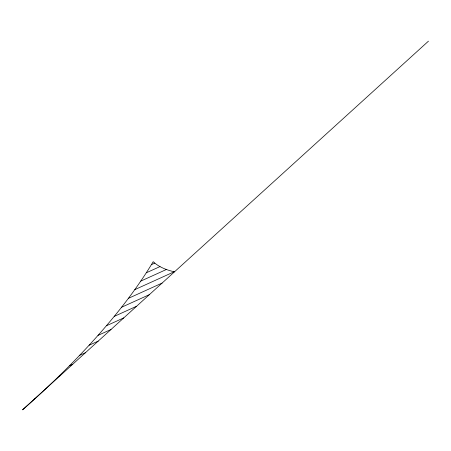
<?xml version="1.0" encoding="UTF-8"?>
<svg xmlns="http://www.w3.org/2000/svg" width="451" height="451" viewBox="0 0 451 451"><rect width="100%" height="100%" fill="white"/><g stroke="black" fill="none" stroke-linecap="round" stroke-linejoin="round"><path stroke-width="0.68" d="M428.45 41.165L22.55 409.835A701.198 240.975 -26 0 0 153.188 261.676A200.498 68.902 -26 0 0 174.481 271.84M151.378 264.675L154.823 263.113M146.265 272.81L159.987 266.586M140.74 281.125L166.402 269.495M134.787 289.638L174.193 271.778M128.4 298.348L162.129 283.059M121.55 307.266L149.349 294.666M114.216 316.405L136.574 306.268M106.385 325.769L123.799 317.876M98.025 335.369L111.019 329.478M89.101 345.229L98.245 341.086M79.585 355.354L85.464 352.693M69.443 365.767L72.69 364.295M58.619 376.489L59.91 375.903M34.361 399.112L34.721 398.943"/></g></svg>
